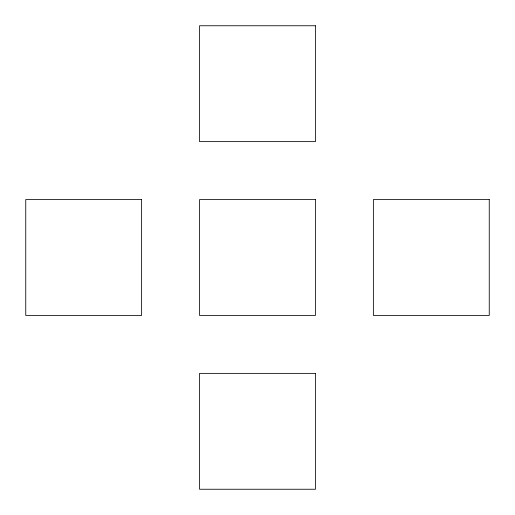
<?xml version="1.0" encoding="UTF-8"?>
<svg xmlns="http://www.w3.org/2000/svg" width="515" height="515" viewBox="0 0 515 515"><rect width="100%" height="100%" fill="white"/><g stroke="black" fill="none" stroke-linecap="round" stroke-linejoin="round"><path stroke-width="0.77" d="M315.438 25.75L199.562 25.75L199.562 141.625L315.438 141.625L315.438 25.75M141.625 199.562L25.75 199.562L25.75 315.438L141.625 315.438L141.625 199.562M315.438 199.562L199.562 199.562L199.562 315.438L315.438 315.438L315.438 199.562M489.25 199.562L373.375 199.562L373.375 315.438L489.25 315.438L489.25 199.562M315.438 373.375L199.562 373.375L199.562 489.25L315.438 489.25L315.438 373.375"/></g></svg>
